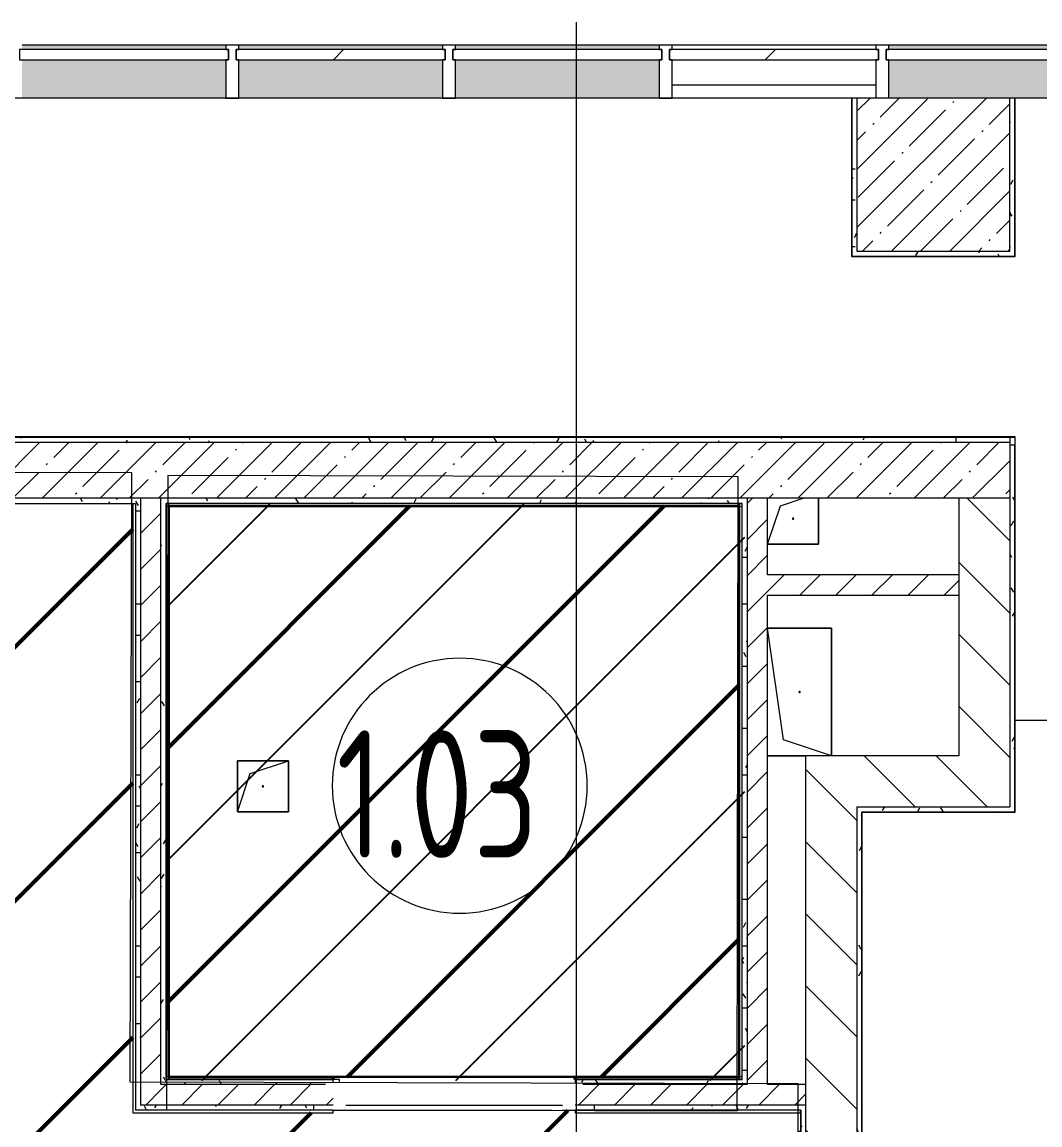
# Model space of a CAD drawing. Header units: millimetres. Extents: x -213547 to 415037, y -3642 to 106956.
# Drawn here: x 5900 to 9893, y 22936 to 27262 of the extents above; entities that cross this region are included whole.
import ezdxf

# ---------------------------------------------------------------- set-up
doc = ezdxf.new("R2010")
doc.units = ezdxf.units.MM
for name, color, linetype, lineweight in [('10)FK4', 3, 'Continuous', 50), ('2)CF1', 5, 'Continuous', 30), ('950 Штук CF1 CF13 CF1.3', 3, 'Continuous', 50), ('A-AREA-BNDY', 7, 'Continuous', 5), ('A-AREA-IDEN', 7, 'Continuous', 9), ('A-FLOR', 7, 'Continuous', 9), ('A-GENM', 7, 'Continuous', 9), ('A-GLAZ-CURT', 7, 'Continuous', 9), ('A-GLAZ-CURT-1', 7, 'Continuous', 5), ('A-GLAZ-CURT-2', 7, 'Continuous', 20), ('A-GLAZ-CWMG', 7, 'Continuous', 9), ('A-GLAZ-CWMG-1', 7, 'Continuous', 20), ('A-WALL', 7, 'Continuous', 5), ('I-WALL', 7, 'Continuous', 5), ('S-COLS', 7, 'Continuous', 9), ('S-COLS-1', 7, 'Continuous', 5), ('Оси', 7, 'Continuous', 9)]:
    doc.layers.add(name, color=color, linetype=linetype, lineweight=lineweight)
doc.layers.add('3) CF3 монтаж', color=152, linetype='Continuous')
doc.layers.add('A-WALL-1', color=9, linetype='Continuous', lineweight=5, true_color=0x808080)
doc.layers.add('A-WALL-FNSH-1', color=9, linetype='Continuous', lineweight=5, true_color=0x808080)
doc.styles.add('СПДС', font='ГОСТ тип А.ttf', dxfattribs={"width": 0.9})
pattern_1 = [(45, (64.7, -136.06), (-70.71068, 70.71068), [])]
pattern_2 = [(135, (64.7, -136.06), (-141.4214, -141.4214), [])]
pattern_3 = [(0, (64.7, -136.06), (243.84, 60.96), [20.117, -162.763, 20.117, -162.763, -975.36]), (0, (64.7, -136.06), (243.84, 60.96), [-365.76, 20.117, -345.643, 20.117, -162.763, -426.72]), (0, (64.7, -136.06), (243.84, 60.96), [-914.4, 20.117, -101.803, 20.117, -284.683]), (120, (156.14, -105.58), (-174.71291, 180.69163), [20.117, -162.763, 20.117, -162.763, -975.36]), (120, (156.14, -105.58), (-174.71291, 180.69163), [-365.76, 20.117, -345.643, 20.117, -162.763, -426.72]), (120, (156.14, -105.58), (-174.71291, 180.69163), [-914.4, 20.117, -101.803, 20.117, -284.683]), (240, (186.62, 16.34), (-69.12709, -241.65163), [20.117, -162.763, 20.117, -162.763, -975.36]), (240, (186.62, 16.34), (-69.12709, -241.65163), [-365.76, 20.117, -345.643, 20.117, -162.763, -426.72]), (240, (186.62, 16.34), (-69.12709, -241.65163), [-914.4, 20.117, -101.803, 20.117, -284.683])]

# ---------------------------------------------------------------- blocks, each defined once
blk = doc.blocks.new('Системная панель - Стекло - 40мм-22856067-Объем проектирования 1 этажа')
at = {"layer": 'A-GLAZ-CURT-1'}
h = blk.add_hatch(dxfattribs=at)
h.set_pattern_fill('FP_59', color=256, style=0, pattern_type=2)
h.set_pattern_definition([(45, (-8985, -27090), (-565.685, 565.685), [400, -1200]), (45, (-9385, -27290), (-565.685, 565.685), [1200, -400]), (45, (-8585, -27490), (-565.685, 565.685), [400, -1200])])
h.paths.add_polyline_path([(-410, -40), (410, -40), (410, 0), (-410, 0)])
at = {"layer": 'A-GLAZ-CURT-2'}
for p, q in [((410, 0), (-410, 0)), ((-410, 0), (-410, -40)), ((-410, -40), (410, -40)), ((410, -40), (410, 0))]:
    blk.add_line(p, q, dxfattribs=at)
blk = doc.blocks.new('Прямоугольный импост - Импост структурный с накладкой - 160мм-20149069-Объем проектирования 1 этажа')
at = {"layer": 'A-GLAZ-CWMG'}
for p, q in [((9185, 27307), (8385, 27307)), ((9185, 27150), (8385, 27150))]:
    blk.add_line(p, q, dxfattribs=at)
blk = doc.blocks.new('Прямоугольный импост - Импост структурный с накладкой - 190мм-20153693-Объем проектирования 1 этажа')
at = {"layer": 'A-GLAZ-CWMG-1'}
for p, q in [((-25, 40), (-25, 190)), ((-25, 190), (25, 190)), ((25, 190), (25, 40)), ((-15, 40), (-25, 40)), ((-25, -17), (-25, 0)), ((-25, 0), (-15, 0)), ((-15, 0), (-15, 40)), ((15, 40), (15, 0)), ((25, 40), (15, 40)), ((15, 0), (25, 0)), ((25, 0), (25, -17)), ((25, -17), (-25, -17))]:
    blk.add_line(p, q, dxfattribs=at)
blk = doc.blocks.new('Системная панель - Стекло - 40мм-V59-Объем проектирования 1 этажа')
at = {"layer": 'A-GLAZ-CURT-1'}
h = blk.add_hatch(dxfattribs=at)
h.set_pattern_fill('FP_84', color=256, style=0, pattern_type=2)
h.set_pattern_definition([(45, (-9835, -27090), (-565.685, 565.685), [400, -1200]), (45, (-10235, -27290), (-565.685, 565.685), [1200, -400]), (45, (-9435, -27490), (-565.685, 565.685), [400, -1200])])
h.paths.add_polyline_path([(357.5, -40), (410, -40), (410, 0), (-410, 0), (-410, -40), (95.5, -40)])
at = {"layer": 'A-GLAZ-CURT-2'}
for p, q in [((410, 0), (-410, 0)), ((-410, 0), (-410, -40)), ((-410, -40), (410, -40)), ((410, -40), (410, 0))]:
    blk.add_line(p, q, dxfattribs=at)
blk = doc.blocks.new('Прямоугольный импост - Импост структурный с накладкой - 190мм-23186023-Объем проектирования 1 этажа')
at = {"layer": 'A-GLAZ-CWMG'}
for points in [[(9992.5, 27290), (10035, 27290), (10035, 27307), (9235, 27307), (9235, 27290)], [(9992.5, 27100), (10035, 27100), (10035, 27250), (9235, 27250), (9235, 27100), (9730, 27100)]]:
    blk.add_hatch(color=256, dxfattribs=at).paths.add_polyline_path(points)
for p, q in [((10035, 27307), (9235, 27307)), ((10035, 27100), (9730, 27100))]:
    blk.add_line(p, q, dxfattribs=at)
blk = doc.blocks.new('Прямоугольный импост - Импост структурный с накладкой - 190мм-V60-Объем проектирования 1 этажа')
at = {"layer": 'A-GLAZ-CWMG-1'}
for p, q in [((-25, 40), (-25, 190)), ((25, 190), (25, 40)), ((-15, 40), (-25, 40)), ((-25, -17), (-25, 0)), ((-25, 0), (-15, 0)), ((-15, 0), (-15, 40)), ((15, 40), (15, 0)), ((25, 40), (15, 40)), ((15, 0), (25, 0)), ((25, 0), (25, -17)), ((25, -17), (-25, -17))]:
    blk.add_line(p, q, dxfattribs=at)
blk = doc.blocks.new('Системная панель - Стекло - 40мм-V61-Объем проектирования 1 этажа')
at = {"layer": 'A-GLAZ-CURT-2'}
for p, q in [((410, 0), (-410, 0)), ((-410, 0), (-410, -40)), ((-410, -40), (410, -40)), ((410, -40), (410, 0))]:
    blk.add_line(p, q, dxfattribs=at)
blk = doc.blocks.new('Прямоугольный импост - Импост структурный с накладкой - 190мм-V62-Объем проектирования 1 этажа')
at = {"layer": 'A-GLAZ-CWMG'}
for points in [[(7929.4, 27290), (8335, 27290), (8335, 27307), (7535, 27307), (7535, 27290)], [(7929.4, 27100), (8335, 27100), (8335, 27250), (7535, 27250), (7535, 27100)]]:
    blk.add_hatch(color=256, dxfattribs=at).paths.add_polyline_path(points)
for p, q in [((8335, 27307), (7535, 27307)), ((8335, 27100), (7535, 27100))]:
    blk.add_line(p, q, dxfattribs=at)
blk = doc.blocks.new('Системная панель - Стекло - 40мм-V106-Объем проектирования 1 этажа')
at = {"layer": 'A-GLAZ-CURT-1'}
h = blk.add_hatch(dxfattribs=at)
h.set_pattern_fill('FP_126', color=256, style=0, pattern_type=2)
h.set_pattern_definition([(45, (-7285, -27090), (-565.685, 565.685), [400, -1200]), (45, (-7685, -27290), (-565.685, 565.685), [1200, -400]), (45, (-6885, -27490), (-565.685, 565.685), [400, -1200])])
h.paths.add_polyline_path([(-187.1, -40), (410, -40), (410, 0), (-410, 0), (-410, -40), (-400, -40)])
at = {"layer": 'A-GLAZ-CURT-2'}
for p, q in [((410, 0), (-410, 0)), ((-410, 0), (-410, -40)), ((-410, -40), (410, -40)), ((410, -40), (410, 0))]:
    blk.add_line(p, q, dxfattribs=at)
blk = doc.blocks.new('GM_Отверстие прямоугольное _в плите_ - Отверстие-V114-Объем проектирования 1 этажа')
at = {"layer": 'A-GENM'}
for p, q in [((-250, -25), (-250, 125)), ((-250, 125), (-250, -25)), ((-187.5, 62.5), (250, 125)), ((250, 125), (250, -125)), ((250, -125), (250, 125)), ((-250, -125), (-187.5, 62.5)), ((250, -125), (-250, -125)), ((-250, -125), (250, -125))]:
    blk.add_line(p, q, dxfattribs=at)
for start, end in [(360, 180), (180, 360)]:
    blk.add_arc((0, 0), 2.5, start, end, dxfattribs=at)
blk = doc.blocks.new('GM_Отверстие прямоугольное _в плите_ - Отверстие-21604341-Объем проектирования 1 этажа')
at = {"layer": 'A-GENM'}
for p, q in [((-100, -100), (-50, 50)), ((-50, 50), (40, 80)), ((100, 80), (100, -100)), ((100, -100), (100, 80)), ((100, -100), (-100, -100)), ((-100, -100), (100, -100))]:
    blk.add_line(p, q, dxfattribs=at)
for start, end in [(360, 180), (180, 360)]:
    blk.add_arc((0, 0), 2.5, start, end, dxfattribs=at)
blk = doc.blocks.new('Системная панель - Стекло - 40мм-V138-Объем проектирования 1 этажа')
at = {"layer": 'A-GLAZ-CURT-1'}
h = blk.add_hatch(dxfattribs=at)
h.set_pattern_fill('FP_141', color=256, style=0, pattern_type=2)
h.set_pattern_definition([(45, (-6435, -27090), (-565.685, 565.685), [400, -1200]), (45, (-6835, -27290), (-565.685, 565.685), [1200, -400]), (45, (-6035, -27490), (-565.685, 565.685), [400, -1200])])
h.paths.add_polyline_path([(-368.6, -40), (410, -40), (410, 0), (-410, 0), (-410, -40), (-400, -40)])
at = {"layer": 'A-GLAZ-CURT-2'}
for p, q in [((410, 0), (-410, 0)), ((-410, 0), (-410, -40)), ((-410, -40), (410, -40)), ((410, -40), (410, 0))]:
    blk.add_line(p, q, dxfattribs=at)
blk = doc.blocks.new('BSC_Колонна _Прямоугольная - 600х600-V146-Объем проектирования 1 этажа')
at = {"layer": 'S-COLS-1'}
h = blk.add_hatch(dxfattribs=at)
h.set_pattern_fill('FP_151', color=256, style=0, pattern_type=2)
h.set_pattern_definition([(45, (-9410, -26800), (-114.04925, 114.04925), []), (45, (-9295.95, -26800), (-114.04925, 114.04925), [201.613, -40.323, 6.706, -33.617])])
h.paths.add_polyline_path([(66.7, -300), (300, -300), (300, 300), (-300, 300), (-300, -300)])
for p, q in [((300, 300), (-300, 300)), ((-300, 300), (-300, -300)), ((300, -300), (300, 300)), ((-300, -300), (300, -300))]:
    blk.add_line(p, q, dxfattribs=at)
blk = doc.blocks.new('GM_Отверстие прямоугольное _в плите_ - Отверстие-V116-Объем проектирования 1 этажа')
at = {"layer": 'A-GENM'}
for p, q in [((-100, -100), (-100, 100)), ((-100, 100), (100, 100)), ((100, 100), (-100, 100)), ((-100, 100), (-100, -100)), ((-50, 50), (100, 100)), ((100, 100), (100, -100)), ((100, -100), (100, 100)), ((-100, -100), (-50, 50)), ((100, -100), (-100, -100)), ((-100, -100), (100, -100))]:
    blk.add_line(p, q, dxfattribs=at)
for start, end in [(360, 180), (180, 360)]:
    blk.add_arc((0, 0), 2.5, start, end, dxfattribs=at)
blk = doc.blocks.new('Марка_Помещения - Номер-25198446-Объем проектирования 1 этажа')
at = {"layer": 'A-AREA-IDEN'}
for start, end in [(360, 180), (180, 360)]:
    blk.add_arc((0, 0), 2.5, start, end, dxfattribs=at)

msp = doc.modelspace()

# ---------------------------------------------------------------- hatches: boundary and pattern name
at = {"layer": '2)CF1'}
h = msp.add_hatch(dxfattribs=at)
h.set_pattern_fill('ANSI31', color=256, scale=222)
h.paths.add_polyline_path([(6333.7, 25372.9), (4125.8, 25372.9), (4125.8, 24639.1), (4125.8, 24589.1), (4125.8, 23839.1), (4125.8, 23789.1), (4125.8, 23039.1), (4125.8, 22989.1), (4125.8, 22239.1), (4125.8, 22189.1), (4125.8, 22084.9), (4745.7, 22084.9), (4745.7, 21442.9), (4125.8, 21442.9), (4125.8, 21439.1), (4125.8, 21389.1), (4125.8, 21014.1), (4125.8, 20745.9), (4174.7, 20745.9), (5609.7, 20745.9), (5659.7, 20745.9), (6584.7, 20745.9), (6619.7, 20745.9), (6619.7, 20754), (8939.2, 20748.5), (8939.2, 20727.5), (8953.7, 20727.5), (8953.7, 22982.9), (8069.7, 22982.9), (8069.7, 22992.8), (7585.6, 22993.9), (7119.7, 22993.9), (7119.7, 22982.9), (6333.7, 22982.9)])
h = msp.add_hatch(dxfattribs=at)
h.set_pattern_fill('ANSI31', color=256, scale=222)
h.paths.add_polyline_path([(6475.7, 25362.9), (8713.7, 25362.9), (8713.7, 23124.9), (6475.7, 23124.9)])
at = {"layer": '3) CF3 монтаж'}
h = msp.add_hatch(dxfattribs=at)
h.set_pattern_fill('ANSI31', color=256, scale=222, style=0)
h.set_pattern_definition([(45, (-6486.86, -23872.74), (-498.404, 498.404), [])])
h.paths.add_polyline_path([(8735.5, 23110.6), (8735.5, 25370.6), (6475.5, 25370.6), (6475.5, 23110.6)])
at = {"layer": '950 Штук CF1 CF13 CF1.3'}
h = msp.add_hatch(dxfattribs=at)
h.set_pattern_fill('ANSI31', color=256, scale=222)
h.paths.add_polyline_path([(6333.7, 25372.9), (4125.8, 25372.9), (4125.8, 24639.1), (4125.8, 24589.1), (4125.8, 23839.1), (4125.8, 23789.1), (4125.8, 23039.1), (4125.8, 22989.1), (4125.8, 22239.1), (4125.8, 22189.1), (4125.8, 22084.9), (4745.7, 22084.9), (4745.7, 21442.9), (4125.8, 21442.9), (4125.8, 21439.1), (4125.8, 21389.1), (4125.8, 21014.1), (4125.8, 20745.9), (4174.7, 20745.9), (5609.7, 20745.9), (5659.7, 20745.9), (6584.7, 20745.9), (6619.7, 20745.9), (6619.7, 20754), (8939.2, 20748.5), (8939.2, 20727.5), (8953.7, 20727.5), (8953.7, 22982.9), (8069.7, 22982.9), (8069.7, 22992.8), (7585.6, 22993.9), (7119.7, 22993.9), (7119.7, 22982.9), (6333.7, 22982.9)])
h = msp.add_hatch(dxfattribs=at)
h.set_pattern_fill('ANSI31', color=256, scale=222)
h.paths.add_polyline_path([(6475.7, 25362.9), (8713.7, 25362.9), (8713.7, 23124.9), (6475.7, 23124.9)])
at = {"layer": 'I-WALL'}
h = msp.add_hatch(dxfattribs=at)
h.set_pattern_fill('FP_191', color=256, style=0, pattern_type=2)
h.set_pattern_definition(pattern_3)
h.paths.add_polyline_path([(9154.7, 26343.9), (9174.7, 26343.9), (9174.7, 26963.9), (9154.7, 26963.9), (9154.7, 26356.2)])
h = msp.add_hatch(dxfattribs=at)
h.set_pattern_fill('FP_191', color=256, style=0, pattern_type=2)
h.set_pattern_definition(pattern_3)
h.paths.add_polyline_path([(9774.7, 26363.9), (9794.7, 26364.6), (9794.7, 26963.9), (9774.7, 26963.9), (9774.7, 26587.1)])
h = msp.add_hatch(dxfattribs=at)
h.set_pattern_fill('FP_191', color=256, style=0, pattern_type=2)
h.set_pattern_definition(pattern_3)
h.paths.add_polyline_path([(9774.7, 26343.9), (9794.7, 26343.9), (9794.7, 26363.9), (9174.7, 26363.9), (9174.7, 26343.9)])
h = msp.add_hatch(dxfattribs=at)
h.set_pattern_fill('FP_191', color=256, style=0, pattern_type=2)
h.set_pattern_definition(pattern_3)
h.paths.add_polyline_path([(6464.7, 25613.9), (9564.7, 25613.9), (9564.7, 25633.9), (4124.7, 25633.9), (4124.7, 25613.9), (6444.7, 25613.9)])
h = msp.add_hatch(dxfattribs=at)
h.set_pattern_fill('FP_1', color=256, style=0, pattern_type=2)
h.set_pattern_definition([(45, (64.7, -136.06), (-114.0493, 114.0493), []), (45, (178.75, -136.06), (-114.0493, 114.0493), [201.612, -40.322, 6.706, -33.617])])
h.paths.add_polyline_path([(5931.1, 25393.9), (9774.7, 25393.9), (9774.7, 25613.9), (4124.7, 25613.9), (4124.7, 25393.9), (4899.5, 25393.9)])
h = msp.add_hatch(dxfattribs=at)
h.set_pattern_fill('FP_191', color=256, style=0, pattern_type=2)
h.set_pattern_definition(pattern_3)
h.paths.add_polyline_path([(9774.7, 24183.9), (9794.7, 24183.9), (9794.7, 25602.9), (9774.7, 25602.9), (9774.7, 24383.9)])
h = msp.add_hatch(dxfattribs=at)
h.set_pattern_fill('FP_191', color=256, style=0, pattern_type=2)
h.set_pattern_definition(pattern_3)
h.paths.add_polyline_path([(6364.7, 25373.9), (6364.7, 25393.9), (4124.7, 25393.9), (4125.8, 25373.9), (6344.7, 25373.9)])
h = msp.add_hatch(dxfattribs=at)
h.set_pattern_fill('FP_191', color=256, style=0, pattern_type=2)
h.set_pattern_definition(pattern_3)
h.paths.add_polyline_path([(6364.7, 22993.9), (6364.7, 25373.9), (6344.7, 25373.8), (6344.7, 22993.9)])
h = msp.add_hatch(dxfattribs=at)
h.set_pattern_fill('FP_22', color=256, style=0, pattern_type=2)
h.set_pattern_definition(pattern_1)
h.paths.add_polyline_path([(6379.9, 23013.9), (6444.7, 23013.9), (6444.7, 25393.9), (6364.7, 25393.9), (6364.7, 23013.9)])
h = msp.add_hatch(dxfattribs=at)
h.set_pattern_fill('FP_191', color=256, style=0, pattern_type=2)
h.set_pattern_definition(pattern_3)
h.paths.add_polyline_path([(6444.7, 23113.9), (6464.7, 23114), (6463.7, 25373.9), (6444.7, 25393.9), (6444.7, 23176.3)])
h.paths.add_polyline_path([(6464.7, 25373.9), (6464.7, 25393.9), (6444.7, 25393.9), (6453.4, 25385.2)])
h = msp.add_hatch(dxfattribs=at)
h.set_pattern_fill('FP_191', color=256, style=0, pattern_type=2)
h.set_pattern_definition(pattern_3)
h.paths.add_polyline_path([(6475.7, 25373.9), (8725.1, 25375.3), (8744.7, 25393.9), (6464.7, 25393.9), (6464.7, 25373.9)])
h.paths.add_polyline_path([(8724.7, 25373.9), (8744.7, 25374.1), (8744.7, 25393.9), (8724.8, 25374)])
h = msp.add_hatch(dxfattribs=at)
h.set_pattern_fill('FP_191', color=256, style=0, pattern_type=2)
h.set_pattern_definition(pattern_3)
h.paths.add_polyline_path([(8724.8, 23113.9), (8744.7, 23113.9), (8744.7, 25373.9), (8724.7, 25373.9), (8724.7, 23113.9)])
h = msp.add_hatch(dxfattribs=at)
h.set_pattern_fill('FP_22', color=256, style=0, pattern_type=2)
h.set_pattern_definition(pattern_1)
h.paths.add_polyline_path([(8744.7, 23093.9), (8824.7, 23093.9), (8824.7, 25393.9), (8744.7, 25393.9), (8744.7, 23176.3)])
h = msp.add_hatch(dxfattribs=at)
h.set_pattern_fill('FP_23', color=256, style=0, pattern_type=2)
h.set_pattern_definition(pattern_2)
h.paths.add_polyline_path([(9774.7, 24383.9), (9774.7, 25393.9), (9574.7, 25393.9), (9574.7, 24383.9)])
h = msp.add_hatch(dxfattribs=at)
h.set_pattern_fill('FP_22', color=256, style=0, pattern_type=2)
h.set_pattern_definition(pattern_1)
h.paths.add_polyline_path([(9174.7, 25013.9), (9574.7, 25013.9), (9574.7, 25093.9), (8824.7, 25093.9), (8824.7, 25013.9), (9074.7, 25013.9)])
h = msp.add_hatch(dxfattribs=at)
h.set_pattern_fill('FP_23', color=256, style=0, pattern_type=2)
h.set_pattern_definition(pattern_2)
h.paths.add_polyline_path([(9025.7, 23013.9), (9174.7, 23013.9), (9174.7, 24383.9), (8974.7, 24383.9), (8974.7, 23013.9)])
h = msp.add_hatch(dxfattribs=at)
h.set_pattern_fill('FP_23', color=256, style=0, pattern_type=2)
h.set_pattern_definition(pattern_2)
h.paths.add_polyline_path([(9174.7, 24183.9), (9774.7, 24183.9), (9774.7, 24383.9), (9174.7, 24383.9)])
h = msp.add_hatch(dxfattribs=at)
h.set_pattern_fill('FP_191', color=256, style=0, pattern_type=2)
h.set_pattern_definition(pattern_3)
h.paths.add_polyline_path([(9174.7, 24183.9), (9174.7, 24163.9), (9194.7, 24163.9)])
h.paths.add_polyline_path([(9794.7, 24163.9), (9794.7, 24183.9), (9174.7, 24183.9), (9195.7, 24163.9), (9774.7, 24163.9)])
h = msp.add_hatch(dxfattribs=at)
h.set_pattern_fill('FP_191', color=256, style=0, pattern_type=2)
h.set_pattern_definition(pattern_3)
h.paths.add_polyline_path([(9174.7, 22063.9), (9194.7, 22063.9), (9194.7, 22083.9)])
h.paths.add_polyline_path([(9174.7, 22063.9), (9194.7, 22084.9), (9194.7, 24162.9), (9174.7, 24162.9), (9174.7, 22083.9)])
h = msp.add_hatch(dxfattribs=at)
h.set_pattern_fill('FP_191', color=256, style=0, pattern_type=2)
h.set_pattern_definition(pattern_3)
h.paths.add_polyline_path([(8509.9, 23093.9), (8744.7, 23093.9), (8723.7, 23113.9), (8069.7, 23113.9), (8069.7, 23101.9), (8099.7, 23101.9), (8099.7, 23093.9)])
h.paths.add_polyline_path([(8744.7, 23093.9), (8744.7, 23113.9), (8724.9, 23113.7)])
h.paths.add_polyline_path([(6464.7, 23093.9), (7089.7, 23094.9), (7089.7, 23101.9), (7119.7, 23101.9), (7119.7, 23113.9), (6464.7, 23113), (6444.7, 23093.9)])
h.paths.add_polyline_path([(6444.7, 23093.9), (6464.7, 23113.9), (6444.7, 23113.4)])
h = msp.add_hatch(dxfattribs=at)
h.set_pattern_fill('FP_22', color=256, style=0, pattern_type=2)
h.set_pattern_definition(pattern_1)
h.paths.add_polyline_path([(8724.7, 23013.9), (8974.7, 23013.9), (8974.7, 23093.9), (8069.7, 23093.9), (8069.7, 23013.9), (8509.9, 23013.9)])
h.paths.add_polyline_path([(6962.6, 23013.9), (7119.7, 23013.9), (7119.7, 23093.9), (6444.7, 23093.9), (6444.7, 23013.9), (6844.7, 23013.9)])
h = msp.add_hatch(dxfattribs=at)
h.set_pattern_fill('FP_191', color=256, style=0, pattern_type=2)
h.set_pattern_definition(pattern_3)
h.paths.add_polyline_path([(8974.7, 23013.9), (8144.7, 23013.9), (8144.7, 22993.9), (8954.7, 22994.9)])
h.paths.add_polyline_path([(8954.7, 22993.9), (8974.7, 22993.9), (8974.7, 23013.9)])
h.paths.add_polyline_path([(6844.7, 22993.9), (7044.7, 22993.9), (7044.7, 23013.9), (6364.7, 23013.9), (6364.7, 22993.9), (6464.7, 22993.9)])
h = msp.add_hatch(dxfattribs=at)
h.set_pattern_fill('FP_191', color=256, style=0, pattern_type=2)
h.set_pattern_definition(pattern_3)
h.paths.add_polyline_path([(8954.7, 20613.9), (8974.7, 20613.9), (8974.7, 22993.9), (8954.7, 22993.9), (8954.7, 20633.9)])
h = msp.add_hatch(dxfattribs=at)
h.set_pattern_fill('FP_23', color=256, style=0, pattern_type=2)
h.set_pattern_definition(pattern_2)
h.paths.add_polyline_path([(8974.7, 20833.9), (9174.7, 20833.9), (9174.7, 23013.9), (8974.7, 23013.9), (8974.7, 20844.8)])

# ---------------------------------------------------------------- linework, layer by layer
at = {"layer": '10)FK4'}
for p, q in [((7119.7, 23113.9), (7119.7, 23124.9)), ((8069.7, 23124.9), (8069.7, 23113.9))]:
    msp.add_line(p, q, dxfattribs=at)
at = {"layer": '2)CF1'}
msp.add_lwpolyline([(6475.7, 25362.9), (8713.7, 25362.9), (8713.7, 23124.9), (6475.7, 23124.9)], close=True, dxfattribs=at)
at = {"layer": 'A-AREA-BNDY', "flags": 128}
for points in [[(4112, 21709.9), (3923.1, 21710.3), (3920.8, 20760.3), (6619.7, 20754), (8938.7, 20748.5), (8944.2, 23097.5), (6324.2, 23103.7), (6329.8, 25493.7), (4120.8, 25498.9), (4113.1, 22210.9), (4734.1, 22209.4), (4732.6, 21567.4), (4111.6, 21568.9)], [(6471.8, 25483.4), (6466.6, 22996.6), (8704.6, 22991.3), (8709.8, 25478.1)]]:
    msp.add_lwpolyline(points, close=True, dxfattribs=at)
at = {"layer": 'A-FLOR'}
for p, q in [((9154.7, 26963.9), (4999.7, 26963.9)), ((9774.7, 25633.9), (4125.8, 25633.9)), ((9774.7, 25633.9), (9774.7, 25602.9)), ((4125.8, 25373.9), (6344.7, 25373.9)), ((9794.7, 24523.9), (14413.6, 24523.9)), ((9795.7, 24162.9), (9795.7, 24523.9)), ((9194.7, 22084.9), (9194.7, 24162.9)), ((9194.7, 24162.9), (9795.7, 24162.9)), ((7144.7, 23113.9), (7119.7, 23113.9)), ((7144.7, 23101.9), (7144.7, 23113.9)), ((8069.7, 23113.9), (8069.7, 23101.9)), ((7119.7, 22993.9), (7979.7, 22993.9)), ((7169.7, 23013.9), (8019.7, 23013.9)), ((8019.7, 22993.9), (8069.7, 22993.9)), ((8954.7, 22993.9), (8954.7, 20613.9))]:
    msp.add_line(p, q, dxfattribs=at)
at = {"layer": 'A-WALL'}
for p, q in [((6333.7, 25372.9), (6333.7, 25373.9)), ((6344.7, 25373.9), (6344.7, 22993.9)), ((8713.7, 25373.9), (6464.7, 25373.9)), ((6464.7, 25362.9), (6464.7, 23113.9)), ((8724.7, 25362.9), (8724.7, 25373.9)), ((8724.7, 23113.9), (8724.7, 25362.9)), ((9174.7, 24183.9), (9774.7, 24183.9)), ((9174.7, 24183.9), (9174.7, 22063.9)), ((9194.7, 24163.9), (9794.7, 24163.9)), ((6475.7, 23113.9), (7119.7, 23113.9)), ((8723.7, 23113.9), (8724.7, 23113.9)), ((7089.7, 23093.9), (6444.7, 23093.9)), ((8744.7, 23093.9), (8099.7, 23093.9)), ((8954.7, 22993.9), (8144.7, 22993.9)), ((8953.7, 22982.9), (8953.7, 22993.9))]:
    msp.add_line(p, q, dxfattribs=at)
at = {"layer": 'A-WALL-1'}
for p, q in [((9154.7, 26963.9), (9154.7, 26343.9)), ((9174.7, 26963.9), (9154.7, 26963.9)), ((9794.7, 26963.9), (9774.7, 26963.9)), ((9794.7, 26343.9), (9794.7, 26963.9)), ((9154.7, 26343.9), (9794.7, 26343.9)), ((4124.7, 25613.9), (9774.7, 25613.9)), ((9564.7, 25613.9), (9564.7, 25633.9)), ((9774.7, 25602.9), (9774.7, 24183.9)), ((9794.7, 25602.9), (9774.7, 25602.9)), ((9794.7, 24163.9), (9794.7, 25602.9)), ((9774.7, 25393.9), (4124.7, 25393.9)), ((6364.7, 25393.9), (6364.7, 23013.9)), ((6444.7, 23093.9), (6444.7, 25393.9)), ((8744.7, 25393.9), (8744.7, 23093.9)), ((8824.7, 25093.9), (8824.7, 25393.9)), ((9574.7, 25393.9), (9574.7, 24383.9)), ((9574.7, 25093.9), (8824.7, 25093.9)), ((8824.7, 23093.9), (8824.7, 25013.9)), ((8824.7, 25013.9), (9574.7, 25013.9)), ((9574.7, 24383.9), (8974.7, 24383.9)), ((8974.7, 20633.9), (8974.7, 24383.9)), ((7119.7, 23101.9), (7119.7, 23113.9)), ((8974.7, 23093.9), (8824.7, 23093.9)), ((7119.7, 23013.9), (6364.7, 23013.9)), ((7044.7, 22993.9), (7044.7, 23013.9)), ((8974.7, 23013.9), (8069.7, 23013.9)), ((8144.7, 23013.9), (8144.7, 22993.9))]:
    msp.add_line(p, q, dxfattribs=at)
at = {"layer": 'A-WALL-FNSH-1'}
for p, q in [((9153.7, 26963.9), (9153.7, 26342.9)), ((9795.7, 26963.9), (9794.7, 26963.9)), ((9795.7, 26342.9), (9795.7, 26963.9)), ((9153.7, 26342.9), (9795.7, 26342.9)), ((9795.7, 25634.9), (4124.7, 25634.9)), ((4124.7, 25633.9), (9794.7, 25633.9)), ((9794.7, 25633.9), (9794.7, 25602.9)), ((9795.7, 24523.9), (9795.7, 25634.9)), ((4124.7, 25372.9), (6333.7, 25372.9)), ((6333.7, 25372.9), (6333.7, 22982.9)), ((6464.7, 25362.9), (8724.7, 25362.9)), ((6465.7, 25372.9), (8723.7, 25372.9)), ((6465.7, 23114.9), (6465.7, 25372.9)), ((6475.7, 23113.9), (6475.7, 25373.9)), ((8713.7, 25373.9), (8713.7, 23113.9)), ((8723.7, 25372.9), (8723.7, 23114.9)), ((9194.7, 24163.9), (9194.7, 24162.9)), ((9195.7, 22083.9), (9195.7, 24163.9)), ((7119.7, 23124.9), (6464.7, 23124.9)), ((7119.7, 23114.9), (6465.7, 23114.9)), ((7119.7, 23113.9), (7119.7, 23124.9)), ((8724.7, 23124.9), (8069.7, 23124.9)), ((8069.7, 23124.9), (8069.7, 23113.9)), ((8723.7, 23114.9), (8069.7, 23114.9)), ((8069.7, 23113.9), (8713.7, 23113.9)), ((6333.7, 22982.9), (7119.7, 22982.9)), ((7119.7, 22993.9), (6344.7, 22993.9)), ((7119.7, 22982.9), (7119.7, 22993.9)), ((8144.7, 22993.9), (8069.7, 22993.9)), ((8069.7, 22993.9), (8069.7, 22982.9)), ((8069.7, 22982.9), (8953.7, 22982.9)), ((8953.7, 22982.9), (8953.7, 20612.9))]:
    msp.add_line(p, q, dxfattribs=at)
at = {"layer": 'I-WALL'}
for p, q in [((6464.7, 25373.9), (6464.7, 25362.9)), ((8724.7, 25373.9), (8713.7, 25373.9)), ((6464.7, 23113.9), (6475.7, 23113.9)), ((8713.7, 23113.9), (8723.7, 23113.9))]:
    msp.add_line(p, q, dxfattribs=at)
at = {"layer": 'Оси'}
msp.add_lwpolyline([(8074.7, -2042.3), (8074.7, 2957.7), (8074.7, 22262), (8074.7, 27262)], dxfattribs=at)

# ---------------------------------------------------------------- block references
at = {"layer": 'A-AREA-IDEN', "xscale": 199.9999999999999, "yscale": 199.9999999999999, "zscale": 199.9999999999999}
msp.add_blockref('Марка_Помещения - Номер-25198446-Объем проектирования 1 этажа', (7616.9, 24266.5), dxfattribs=at)
at = {"layer": 'A-GENM'}
for name, p in [('GM_Отверстие прямоугольное _в плите_ - Отверстие-21604341-Объем проектирования 1 этажа', (8924.7, 25313.9)), ('GM_Отверстие прямоугольное _в плите_ - Отверстие-V116-Объем проектирования 1 этажа', (6844.7, 24263.9))]:
    msp.add_blockref(name, p, dxfattribs=at)
at = {"layer": 'A-GENM', "rotation": 89.99999999999984}
msp.add_blockref('GM_Отверстие прямоугольное _в плите_ - Отверстие-V114-Объем проектирования 1 этажа', (8949.7, 24633.9), dxfattribs=at)
at = {"layer": 'A-GLAZ-CURT'}
for name, p in [('Системная панель - Стекло - 40мм-V138-Объем проектирования 1 этажа', (6299.7, 27153.9)), ('Системная панель - Стекло - 40мм-V106-Объем проектирования 1 этажа', (7149.7, 27153.9)), ('Системная панель - Стекло - 40мм-V61-Объем проектирования 1 этажа', (7999.7, 27153.9)), ('Системная панель - Стекло - 40мм-22856067-Объем проектирования 1 этажа', (8849.7, 27153.9)), ('Системная панель - Стекло - 40мм-V59-Объем проектирования 1 этажа', (9699.7, 27153.9))]:
    msp.add_blockref(name, p, dxfattribs=at)
at = {"layer": 'A-GLAZ-CWMG'}
for name, p in [('Прямоугольный импост - Импост структурный с накладкой - 190мм-V62-Объем проектирования 1 этажа', (-1635.3, -136.1)), ('Прямоугольный импост - Импост структурный с накладкой - 190мм-V62-Объем проектирования 1 этажа', (-785.3, -136.1)), ('Прямоугольный импост - Импост структурный с накладкой - 190мм-V62-Объем проектирования 1 этажа', (64.7, -136.1)), ('Прямоугольный импост - Импост структурный с накладкой - 160мм-20149069-Объем проектирования 1 этажа', (64.7, -136.1)), ('Прямоугольный импост - Импост структурный с накладкой - 190мм-23186023-Объем проектирования 1 этажа', (64.7, -136.1))]:
    msp.add_blockref(name, p, dxfattribs=at)
at = {"layer": 'A-GLAZ-CWMG', "extrusion": (0, 0, -1), "rotation": 180}
for name, p in [('Прямоугольный импост - Импост структурный с накладкой - 190мм-20153693-Объем проектирования 1 этажа', (-6724.7, 27153.9)), ('Прямоугольный импост - Импост структурный с накладкой - 190мм-20153693-Объем проектирования 1 этажа', (-7574.7, 27153.9)), ('Прямоугольный импост - Импост структурный с накладкой - 190мм-20153693-Объем проектирования 1 этажа', (-8424.7, 27153.9)), ('Прямоугольный импост - Импост структурный с накладкой - 190мм-V60-Объем проектирования 1 этажа', (-9274.7, 27153.9))]:
    msp.add_blockref(name, p, dxfattribs=at)
at = {"layer": 'S-COLS'}
msp.add_blockref('BSC_Колонна _Прямоугольная - 600х600-V146-Объем проектирования 1 этажа', (9474.7, 26663.9), dxfattribs=at)

# ---------------------------------------------------------------- texts
at = {"layer": 'A-AREA-IDEN', "insert": (7133.1, 24483.6), "char_height": 500, "width": 1212.151, "attachment_point": 1, "style": 'СПДС'}
msp.add_mtext('1.03', dxfattribs=at)

doc.saveas('drawing.dxf')
